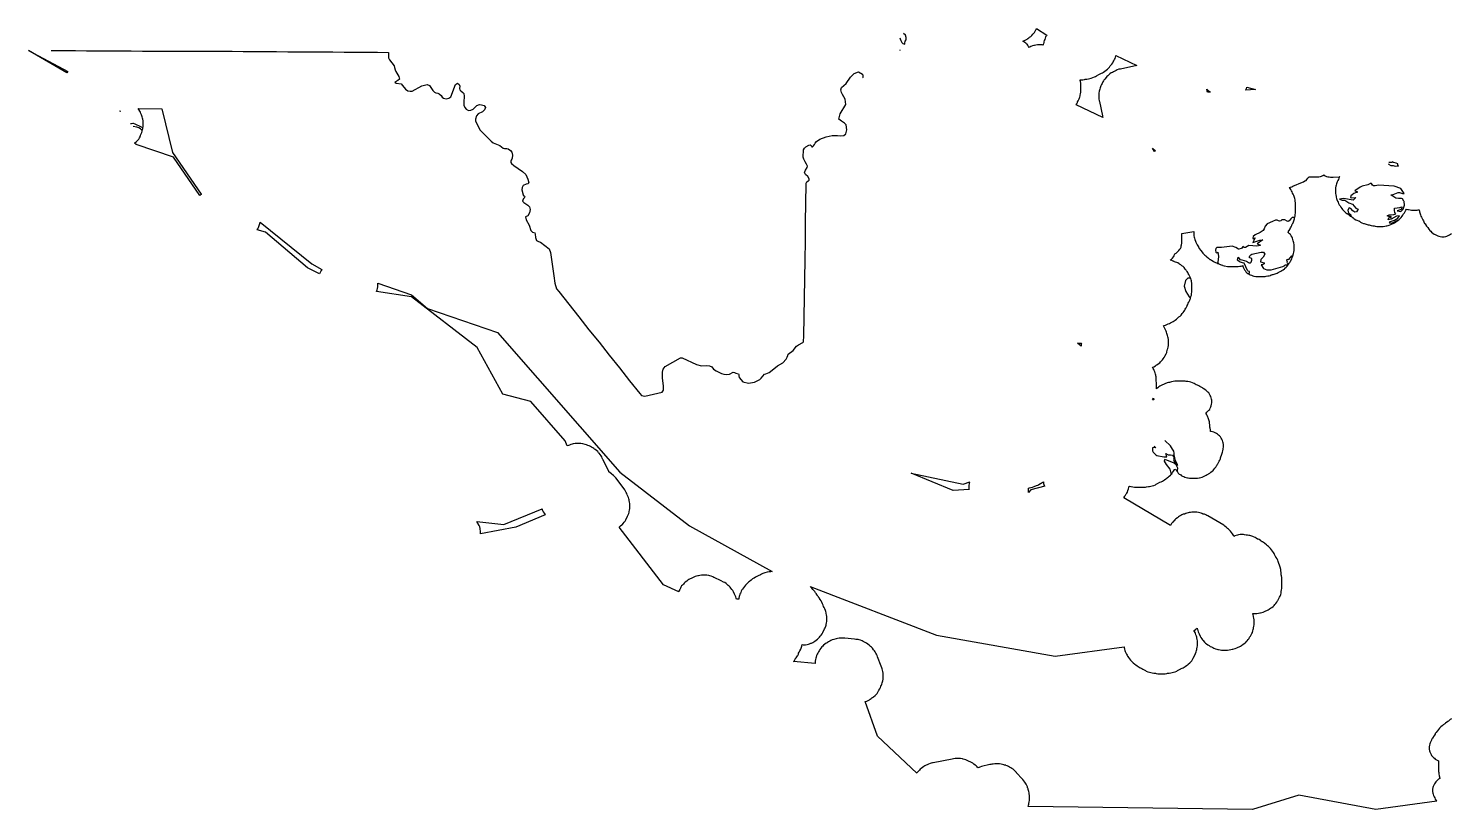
# Model space of a CAD drawing. Header units: metres. Extents: x 0 to 1325, y -1 to 773.
# Drawn here: x 387.51 to 434.15, y 183.79 to 209.4 of the extents above; entities that cross this region are included whole.
import ezdxf

# ---------------------------------------------------------------- set-up
doc = ezdxf.new("R2010")
doc.units = ezdxf.units.M

msp = doc.modelspace()

# ---------------------------------------------------------------- linework, layer by layer
at = {"layer": 'CUT'}
for points in [[(420.85, 209.078), (420.84, 209.038), (420.82, 208.998), (420.81, 208.958), (420.81, 208.938), (420.8, 208.898), (420.79, 208.868), (420.79, 208.848), (420.76, 208.858), (420.72, 208.858), (420.64, 208.858), (420.6, 208.858), (420.55, 208.848), (420.5, 208.838), (420.48, 208.838), (420.44, 208.828), (420.39, 208.808), (420.35, 208.788), (420.33, 208.778), (420.31, 208.808), (420.29, 208.848), (420.26, 208.878), (420.25, 208.888), (420.22, 208.918), (420.19, 208.938), (420.15, 208.958), (420.12, 208.978), (420.14, 208.988), (420.18, 209.008), (420.22, 209.028), (420.26, 209.048), (420.29, 209.068), (420.32, 209.088), (420.34, 209.108), (420.38, 209.138), (420.42, 209.168), (420.45, 209.208), (420.46, 209.218), (420.47, 209.228), (420.5, 209.268), (420.53, 209.308), (420.55, 209.348), (420.56, 209.368), (420.57, 209.398), (420.91, 209.178), (420.9, 209.158), (420.87, 209.118), (420.85, 209.078)], [(388.79, 207.978), (388.77, 207.938), (387.51, 208.678), (388.8, 207.988), (388.79, 207.978)], [(423.22, 208.038), (423.18, 208.018), (423.14, 207.998), (423.1, 207.978), (423.06, 207.958), (423.02, 207.938), (422.98, 207.908), (422.94, 207.878), (422.91, 207.848), (422.88, 207.818), (422.85, 207.788), (422.81, 207.738), (422.78, 207.698), (422.77, 207.678), (422.75, 207.648), (422.72, 207.598), (422.7, 207.558), (422.68, 207.518), (422.67, 207.488), (422.66, 207.448), (422.65, 207.408), (422.64, 207.378), (422.63, 207.338), (422.62, 207.278), (422.62, 207.228), (422.62, 207.138), (422.62, 207.088), (422.63, 207.028), (422.64, 206.998), (422.74, 206.538), (422.74, 206.518), (422.75, 206.478), (421.87, 206.898), (421.89, 206.928), (421.91, 206.968), (421.92, 206.988), (421.94, 207.028), (421.97, 207.088), (421.98, 207.118), (421.99, 207.148), (422, 207.188), (422, 207.208), (422.01, 207.258), (422.02, 207.308), (422.02, 207.348), (422.02, 207.568), (422.02, 207.608), (422.01, 207.658), (422, 207.688), (422, 207.708), (422, 207.718), (422.05, 207.718), (422.09, 207.718), (422.14, 207.728), (422.17, 207.738), (422.19, 207.738), (422.22, 207.738), (422.28, 207.748), (422.32, 207.758), (422.36, 207.768), (422.42, 207.788), (422.47, 207.808), (422.5, 207.828), (422.54, 207.848), (422.62, 207.888), (422.66, 207.908), (422.7, 207.928), (422.74, 207.948), (422.77, 207.968), (422.81, 207.998), (422.85, 208.028), (422.9, 208.068), (422.93, 208.098), (422.96, 208.128), (422.99, 208.168), (423.03, 208.218), (423.04, 208.228), (423.07, 208.268), (423.09, 208.298), (423.11, 208.338), (423.13, 208.378), (423.15, 208.418), (423.16, 208.458), (423.17, 208.498), (423.17, 208.508), (423.86, 208.188), (423.32, 208.068), (423.31, 208.068), (423.27, 208.058), (423.22, 208.038)], [(426.18, 207.308), (426.17, 207.338), (426.16, 207.408), (426.2, 207.368), (426.23, 207.338), (426.27, 207.318), (426.28, 207.308), (426.18, 207.308)], [(427.43, 207.378), (427.44, 207.388), (427.46, 207.428), (427.47, 207.468), (427.75, 207.398), (427.43, 207.378)], [(391.1, 205.738), (391.13, 205.768), (391.15, 205.808), (391.17, 205.848), (391.17, 205.858), (391.19, 205.888), (391.19, 205.898), (391.2, 205.918), (391.21, 205.938), (391.23, 205.988), (391.24, 206.028), (391.24, 206.048), (391.25, 206.088), (391.26, 206.118), (391.27, 206.178), (391.27, 206.228), (391.27, 206.318), (391.27, 206.368), (391.26, 206.428), (391.25, 206.458), (391.24, 206.498), (391.23, 206.538), (391.22, 206.568), (391.2, 206.608), (391.18, 206.648), (391.16, 206.688), (391.13, 206.738), (391.11, 206.768), (391.12, 206.768), (391.88, 206.758), (392.23, 205.328), (393.18, 203.968), (393.17, 203.958), (393.14, 203.928), (393.13, 203.918), (392.27, 205.178), (391.04, 205.588), (390.99, 205.638), (391, 205.648), (391.04, 205.678), (391.07, 205.698), (391.1, 205.738)], [(424.37, 205.468), (424.47, 205.388), (424.44, 205.368), (424.37, 205.468)], [(395.08, 202.938), (395.09, 202.968), (395.1, 203.008), (395.11, 203.048), (396.8, 201.678), (397.13, 201.498), (397.11, 201.458), (397.09, 201.418), (397.07, 201.378), (397.06, 201.348), (396.66, 201.548), (395.28, 202.718), (395.01, 202.798), (395.03, 202.828), (395.05, 202.868), (395.07, 202.908), (395.08, 202.938)], [(410.71, 190.758), (410.69, 190.808), (410.67, 190.848), (410.63, 190.928), (410.61, 190.968), (410.58, 191.008), (410.55, 191.048), (410.52, 191.078), (410.49, 191.108), (410.46, 191.138), (410.43, 191.168), (410.39, 191.198), (410.35, 191.228), (410.31, 191.248), (410.23, 191.288), (410.21, 191.298), (410.02, 191.388), (409.99, 191.398), (409.95, 191.418), (409.9, 191.438), (409.86, 191.448), (409.82, 191.458), (409.76, 191.468), (409.71, 191.468), (409.62, 191.468), (409.58, 191.468), (409.53, 191.458), (409.48, 191.448), (409.46, 191.448), (409.42, 191.438), (409.38, 191.428), (409.33, 191.408), (409.29, 191.388), (409.25, 191.368), (409.21, 191.348), (409.17, 191.328), (409.14, 191.308), (409.1, 191.278), (409.05, 191.238), (409.02, 191.208), (408.99, 191.178), (408.96, 191.148), (408.93, 191.118), (408.91, 191.078), (408.89, 191.048), (408.87, 191.008), (408.85, 190.968), (408.84, 190.938), (408.84, 190.928), (408.34, 191.158), (406.88, 193.048), (406.9, 193.068), (406.93, 193.088), (406.97, 193.118), (406.99, 193.138), (407.02, 193.168), (407.05, 193.208), (407.08, 193.248), (407.1, 193.288), (407.16, 193.408), (407.18, 193.448), (407.2, 193.498), (407.21, 193.538), (407.21, 193.558), (407.22, 193.608), (407.23, 193.658), (407.23, 193.698), (407.23, 193.778), (407.23, 193.818), (407.22, 193.868), (407.21, 193.918), (407.21, 193.938), (407.2, 193.978), (407.19, 194.018), (407.17, 194.068), (407.15, 194.108), (407.13, 194.148), (407.11, 194.188), (407.09, 194.228), (407.07, 194.268), (407.05, 194.308), (406.77, 194.668), (406.73, 194.708), (406.7, 194.738), (406.65, 194.778), (406.64, 194.788), (406.63, 194.798), (406.59, 194.828), (406.55, 194.858), (406.54, 194.868), (406.36, 195.258), (406.35, 195.268), (406.33, 195.308), (406.31, 195.348), (406.29, 195.388), (406.26, 195.428), (406.23, 195.468), (406.22, 195.478), (406.21, 195.488), (406.18, 195.528), (406.14, 195.558), (406.1, 195.588), (406.08, 195.608), (406.05, 195.628), (406.02, 195.648), (405.98, 195.668), (405.94, 195.688), (405.9, 195.708), (405.86, 195.728), (405.81, 195.748), (405.77, 195.758), (405.69, 195.778), (405.63, 195.788), (405.58, 195.788), (405.49, 195.788), (405.44, 195.788), (405.38, 195.778), (405.34, 195.768), (405.3, 195.758), (405.26, 195.738), (405.22, 195.728), (405.18, 195.708), (405.11, 195.878), (403.99, 197.168), (403.07, 197.408), (402.23, 198.938), (400.07, 200.598), (398.93, 200.768), (398.93, 200.778), (398.95, 200.828), (398.96, 200.868), (398.97, 200.928), (398.97, 200.978), (398.97, 201.048), (400.07, 200.668), (400.6, 200.218), (402.89, 199.428), (406.9, 194.848), (409.19, 193.088), (411.9, 191.588), (411.88, 191.588), (411.85, 191.578), (411.83, 191.578), (411.8, 191.578), (411.74, 191.568), (411.66, 191.548), (411.6, 191.528), (411.55, 191.508), (411.52, 191.488), (411.44, 191.448), (411.4, 191.428), (411.36, 191.408), (411.31, 191.378), (411.28, 191.358), (411.26, 191.348), (411.22, 191.318), (411.21, 191.308), (411.16, 191.268), (411.12, 191.238), (411.09, 191.208), (411.06, 191.178), (411.03, 191.148), (410.99, 191.098), (410.96, 191.058), (410.93, 191.018), (410.91, 190.988), (410.89, 190.948), (410.87, 190.908), (410.86, 190.888), (410.84, 190.848), (410.83, 190.808), (410.82, 190.768), (410.81, 190.718), (410.81, 190.688), (410.73, 190.688), (410.72, 190.718), (410.71, 190.758)], [(421.91, 199.078), (422.05, 199.078), (422.04, 199.058), (422.04, 199.008), (422.04, 198.978), (421.91, 199.078)], [(424.41, 197.278), (424.41, 197.258), (424.42, 197.218), (424.39, 197.218), (424.38, 197.218), (424.41, 197.278)], [(418.36, 194.478), (418.35, 194.418), (418.35, 194.368), (418.35, 194.348), (418.35, 194.308), (418.36, 194.278), (417.84, 194.248), (416.46, 194.818), (418.16, 194.458), (418.38, 194.538), (418.37, 194.518), (418.36, 194.478)], [(420.34, 194.338), (420.38, 194.348), (420.4, 194.348), (420.44, 194.358), (420.49, 194.378), (420.57, 194.408), (420.61, 194.428), (420.65, 194.448), (420.7, 194.478), (420.71, 194.478), (420.72, 194.488), (420.76, 194.508), (420.8, 194.538), (420.8, 194.518), (420.8, 194.478), (420.81, 194.448), (420.82, 194.418), (420.84, 194.388), (420.38, 194.268), (420.31, 194.178), (420.31, 194.208), (420.31, 194.298), (420.31, 194.328), (420.34, 194.338)], [(402.32, 193.008), (402.31, 193.058), (402.29, 193.098), (402.22, 193.228), (403.1, 193.138), (404.36, 193.648), (404.36, 193.628), (404.37, 193.588), (404.39, 193.548), (404.42, 193.508), (404.46, 193.448), (403.5, 193.048), (402.34, 192.828), (402.34, 192.838), (402.34, 192.878), (402.34, 192.928), (402.33, 192.968), (402.32, 193.008)]]:
    msp.add_lwpolyline(points, close=True, dxfattribs=at)
msp.add_lwpolyline([(434.18, 186.758), (434.14, 186.738), (434.11, 186.718), (434.09, 186.698), (434.08, 186.688), (434.06, 186.678), (433.98, 186.618), (433.96, 186.598), (433.94, 186.588), (433.93, 186.578), (433.92, 186.568), (433.91, 186.568), (433.88, 186.538), (433.83, 186.498), (433.82, 186.488), (433.79, 186.458), (433.76, 186.418), (433.72, 186.368), (433.71, 186.358), (433.68, 186.318), (433.65, 186.278), (433.64, 186.258), (433.62, 186.228), (433.59, 186.178), (433.59, 186.168), (433.58, 186.168), (433.58, 186.158), (433.56, 186.128), (433.55, 186.118), (433.54, 186.098), (433.53, 186.078), (433.52, 186.058), (433.5, 186.018), (433.48, 185.978), (433.47, 185.938), (433.46, 185.898), (433.45, 185.848), (433.45, 185.808), (433.45, 185.768), (433.46, 185.718), (433.47, 185.678), (433.49, 185.638), (433.51, 185.598), (433.53, 185.558), (433.56, 185.528), (433.59, 185.498), (433.62, 185.468), (433.65, 185.438), (433.69, 185.418), (433.73, 185.398), (433.76, 185.388), (433.76, 185.378), (433.75, 185.328), (433.75, 185.288), (433.75, 185.128), (433.75, 185.088), (433.76, 185.038), (433.77, 185.008), (433.77, 184.988), (433.77, 184.958), (433.78, 184.898), (433.8, 184.818), (433.8, 184.808), (433.76, 184.788), (433.73, 184.758), (433.7, 184.728), (433.67, 184.698), (433.64, 184.668), (433.62, 184.628), (433.6, 184.588), (433.58, 184.548), (433.57, 184.508), (433.56, 184.458), (433.56, 184.418), (433.56, 184.378), (433.57, 184.328), (433.58, 184.288), (433.59, 184.248), (433.61, 184.208), (433.63, 184.168), (433.65, 184.128), (433.68, 184.088), (433.7, 184.058), (431.7, 183.788), (429.17, 184.258), (427.65, 183.788), (420.3, 183.888), (420.31, 183.928), (420.32, 183.968), (420.32, 183.988), (420.33, 184.038), (420.34, 184.088), (420.34, 184.128), (420.34, 184.208), (420.34, 184.248), (420.33, 184.298), (420.33, 184.338), (420.32, 184.378), (420.31, 184.418), (420.3, 184.448), (420.3, 184.458), (420.3, 184.468), (420.29, 184.488), (420.28, 184.498), (420.27, 184.538), (420.25, 184.578), (420.23, 184.618), (420.21, 184.658), (420.19, 184.688), (420.16, 184.728), (420.12, 184.778), (420.1, 184.798), (419.92, 184.988), (419.91, 185.008), (419.88, 185.038), (419.85, 185.068), (419.8, 185.108), (419.76, 185.138), (419.73, 185.158), (419.69, 185.178), (419.65, 185.198), (419.61, 185.218), (419.57, 185.228), (419.56, 185.238), (419.54, 185.238), (419.53, 185.248), (419.52, 185.248), (419.5, 185.258), (419.46, 185.268), (419.41, 185.278), (419.36, 185.288), (419.32, 185.288), (419.24, 185.288), (419.2, 185.288), (419.15, 185.278), (419.11, 185.278), (419.07, 185.268), (419.04, 185.268), (418.77, 185.198), (418.71, 185.178), (418.69, 185.168), (418.68, 185.168), (418.65, 185.158), (418.62, 185.188), (418.59, 185.218), (418.56, 185.248), (418.52, 185.278), (418.48, 185.308), (418.44, 185.328), (418.4, 185.348), (418.36, 185.368), (418.32, 185.388), (418.28, 185.408), (418.25, 185.418), (418.21, 185.428), (418.17, 185.438), (418.14, 185.448), (418.08, 185.458), (418.03, 185.458), (417.94, 185.458), (417.9, 185.458), (417.85, 185.448), (417.8, 185.438), (417.18, 185.318), (417.16, 185.318), (417.12, 185.308), (417.08, 185.298), (417.03, 185.278), (416.99, 185.258), (416.95, 185.238), (416.91, 185.218), (416.87, 185.198), (416.83, 185.168), (416.79, 185.138), (416.76, 185.108), (416.73, 185.078), (416.7, 185.048), (416.69, 185.038), (416.66, 185.008), (416.65, 184.978), (415.36, 186.198), (414.95, 187.328), (414.97, 187.328), (415.01, 187.338), (415.05, 187.358), (415.09, 187.388), (415.12, 187.408), (415.15, 187.428), (415.16, 187.438), (415.17, 187.448), (415.19, 187.458), (415.23, 187.488), (415.28, 187.528), (415.31, 187.558), (415.34, 187.598), (415.37, 187.638), (415.39, 187.678), (415.4, 187.688), (415.4, 187.698), (415.43, 187.748), (415.45, 187.788), (415.47, 187.828), (415.49, 187.868), (415.5, 187.898), (415.51, 187.938), (415.52, 187.978), (415.53, 188.008), (415.54, 188.068), (415.54, 188.118), (415.54, 188.208), (415.54, 188.258), (415.53, 188.318), (415.52, 188.358), (415.51, 188.398), (415.5, 188.438), (415.48, 188.488), (415.36, 188.798), (415.34, 188.838), (415.32, 188.878), (415.3, 188.918), (415.28, 188.958), (415.26, 188.988), (415.23, 189.028), (415.19, 189.078), (415.16, 189.108), (415.13, 189.138), (415.08, 189.178), (415.04, 189.208), (415, 189.238), (414.97, 189.258), (414.93, 189.278), (414.89, 189.298), (414.85, 189.318), (414.8, 189.338), (414.76, 189.348), (414.72, 189.358), (414.7, 189.358), (414.65, 189.368), (414.6, 189.378), (414.28, 189.408), (414.24, 189.408), (414.15, 189.408), (414.1, 189.408), (414.04, 189.398), (414, 189.388), (413.92, 189.368), (413.87, 189.348), (413.83, 189.328), (413.79, 189.308), (413.75, 189.288), (413.72, 189.268), (413.71, 189.258), (413.67, 189.238), (413.63, 189.208), (413.59, 189.178), (413.56, 189.148), (413.53, 189.118), (413.5, 189.078), (413.47, 189.038), (413.45, 188.998), (413.44, 188.988), (413.42, 188.958), (413.4, 188.918), (413.38, 188.878), (413.36, 188.838), (413.34, 188.788), (413.33, 188.748), (413.32, 188.708), (413.31, 188.648), (413.31, 188.598), (413.31, 188.588), (413.31, 188.578), (412.6, 188.638), (412.62, 188.658), (412.65, 188.698), (412.66, 188.718), (412.66, 188.728), (412.68, 188.748), (412.69, 188.758), (412.71, 188.798), (412.73, 188.828), (412.74, 188.838), (412.76, 188.878), (412.77, 188.908), (412.77, 188.918), (412.79, 188.948), (412.81, 188.988), (412.84, 189.048), (412.85, 189.078), (412.86, 189.108), (412.87, 189.148), (412.87, 189.168), (412.88, 189.188), (412.88, 189.198), (412.92, 189.188), (412.96, 189.188), (413, 189.188), (413.05, 189.198), (413.09, 189.208), (413.13, 189.218), (413.17, 189.238), (413.19, 189.248), (413.23, 189.268), (413.27, 189.288), (413.3, 189.308), (413.34, 189.338), (413.39, 189.378), (413.42, 189.408), (413.45, 189.438), (413.48, 189.468), (413.51, 189.508), (413.54, 189.548), (413.56, 189.588), (413.62, 189.708), (413.64, 189.748), (413.66, 189.798), (413.67, 189.838), (413.67, 189.858), (413.68, 189.908), (413.69, 189.958), (413.69, 189.998), (413.69, 190.078), (413.69, 190.118), (413.68, 190.168), (413.67, 190.218), (413.67, 190.238), (413.66, 190.278), (413.65, 190.318), (413.63, 190.368), (413.61, 190.408), (413.59, 190.448), (413.57, 190.488), (413.56, 190.508), (413.55, 190.528), (413.55, 190.538), (413.53, 190.588), (413.51, 190.628), (413.48, 190.678), (413.45, 190.708), (413.45, 190.718), (413.44, 190.728), (413.42, 190.748), (413.42, 190.758), (413.41, 190.768), (413.4, 190.788), (413.39, 190.808), (413.36, 190.848), (413.35, 190.858), (413.32, 190.898), (413.3, 190.938), (413.27, 190.968), (413.26, 190.978), (413.23, 191.008), (413.2, 191.048), (413.17, 191.078), (413.15, 191.098), (417.29, 189.508), (421.18, 188.818), (423.45, 189.128), (423.45, 189.098), (423.46, 189.048), (423.47, 189.008), (423.48, 188.968), (423.5, 188.928), (423.52, 188.888), (423.54, 188.848), (423.56, 188.818), (423.57, 188.808), (423.59, 188.768), (423.62, 188.728), (423.65, 188.688), (423.71, 188.628), (423.74, 188.598), (423.79, 188.558), (423.83, 188.528), (423.87, 188.498), (423.9, 188.478), (423.94, 188.458), (423.97, 188.438), (423.98, 188.438), (424.02, 188.408), (424.06, 188.388), (424.1, 188.368), (424.14, 188.348), (424.17, 188.328), (424.22, 188.308), (424.28, 188.288), (424.36, 188.268), (424.42, 188.258), (424.45, 188.258), (424.47, 188.258), (424.5, 188.248), (424.55, 188.238), (424.59, 188.238), (424.75, 188.238), (424.79, 188.238), (424.84, 188.248), (424.87, 188.258), (424.89, 188.258), (424.92, 188.258), (424.98, 188.268), (425.02, 188.278), (425.06, 188.288), (425.12, 188.308), (425.17, 188.328), (425.2, 188.348), (425.24, 188.368), (425.28, 188.388), (425.3, 188.398), (425.32, 188.408), (425.38, 188.438), (425.41, 188.458), (425.45, 188.478), (425.49, 188.508), (425.53, 188.538), (425.54, 188.548), (425.55, 188.558), (425.6, 188.598), (425.63, 188.628), (425.66, 188.668), (425.69, 188.708), (425.71, 188.748), (425.77, 188.868), (425.79, 188.908), (425.81, 188.958), (425.82, 188.998), (425.83, 189.038), (425.83, 189.058), (425.84, 189.108), (425.85, 189.158), (425.85, 189.198), (425.85, 189.278), (425.85, 189.318), (425.84, 189.368), (425.83, 189.418), (425.83, 189.438), (425.82, 189.478), (425.8, 189.518), (425.79, 189.558), (425.77, 189.588), (425.75, 189.628), (425.73, 189.658), (425.74, 189.658), (425.78, 189.688), (425.81, 189.718), (425.84, 189.738), (425.84, 189.728), (425.85, 189.698), (425.86, 189.658), (425.87, 189.618), (425.88, 189.588), (425.9, 189.548), (425.94, 189.468), (425.96, 189.428), (425.99, 189.388), (426.02, 189.348), (426.03, 189.338), (426.04, 189.328), (426.08, 189.278), (426.11, 189.248), (426.15, 189.218), (426.19, 189.188), (426.23, 189.168), (426.24, 189.158), (426.27, 189.138), (426.31, 189.118), (426.35, 189.098), (426.39, 189.078), (426.44, 189.058), (426.48, 189.048), (426.52, 189.038), (426.54, 189.038), (426.59, 189.028), (426.64, 189.018), (426.68, 189.018), (426.8, 189.018), (426.84, 189.018), (426.89, 189.028), (426.94, 189.038), (426.99, 189.048), (427.01, 189.048), (427.09, 189.068), (427.14, 189.088), (427.18, 189.108), (427.22, 189.128), (427.26, 189.148), (427.29, 189.168), (427.3, 189.178), (427.34, 189.198), (427.38, 189.228), (427.42, 189.258), (427.45, 189.288), (427.48, 189.318), (427.51, 189.358), (427.54, 189.398), (427.56, 189.438), (427.57, 189.448), (427.59, 189.478), (427.61, 189.518), (427.63, 189.558), (427.65, 189.598), (427.67, 189.648), (427.68, 189.688), (427.69, 189.728), (427.69, 189.748), (427.7, 189.798), (427.71, 189.848), (427.71, 189.888), (427.71, 189.968), (427.71, 190.008), (427.7, 190.058), (427.69, 190.108), (427.69, 190.128), (427.68, 190.168), (427.67, 190.198), (427.66, 190.218), (427.69, 190.218), (427.76, 190.218), (427.8, 190.218), (427.85, 190.228), (427.9, 190.238), (427.92, 190.238), (427.96, 190.248), (428, 190.258), (428.05, 190.278), (428.09, 190.298), (428.13, 190.318), (428.17, 190.338), (428.2, 190.358), (428.21, 190.368), (428.25, 190.388), (428.29, 190.418), (428.33, 190.448), (428.36, 190.478), (428.39, 190.508), (428.42, 190.548), (428.45, 190.588), (428.47, 190.628), (428.48, 190.638), (428.5, 190.668), (428.52, 190.708), (428.54, 190.748), (428.56, 190.788), (428.58, 190.838), (428.59, 190.878), (428.6, 190.918), (428.6, 190.938), (428.61, 190.988), (428.62, 191.038), (428.62, 191.078), (428.62, 191.358), (428.62, 191.398), (428.61, 191.448), (428.6, 191.488), (428.6, 191.498), (428.6, 191.528), (428.59, 191.548), (428.59, 191.558), (428.58, 191.618), (428.58, 191.658), (428.56, 191.738), (428.55, 191.768), (428.54, 191.798), (428.52, 191.858), (428.51, 191.888), (428.5, 191.918), (428.48, 191.968), (428.46, 192.008), (428.43, 192.048), (428.43, 192.058), (428.42, 192.068), (428.4, 192.108), (428.38, 192.148), (428.36, 192.188), (428.34, 192.218), (428.31, 192.258), (428.28, 192.298), (428.24, 192.348), (428.21, 192.378), (428.18, 192.408), (428.15, 192.438), (428.11, 192.468), (428.06, 192.508), (428.05, 192.518), (428.01, 192.548), (427.98, 192.568), (427.97, 192.568), (427.94, 192.588), (427.92, 192.608), (427.87, 192.638), (427.84, 192.648), (427.83, 192.658), (427.82, 192.658), (427.78, 192.688), (427.74, 192.708), (427.69, 192.728), (427.66, 192.738), (427.6, 192.758), (427.57, 192.768), (427.53, 192.778), (427.49, 192.788), (427.45, 192.788), (427.39, 192.798), (427.36, 192.808), (427.32, 192.808), (427.29, 192.808), (427.25, 192.808), (427.2, 192.798), (427.16, 192.788), (427.12, 192.778), (427.08, 192.758), (427.05, 192.738), (427.04, 192.758), (427.02, 192.798), (427, 192.828), (426.97, 192.868), (426.93, 192.918), (426.9, 192.948), (426.87, 192.978), (426.84, 193.008), (426.79, 193.048), (426.75, 193.078), (426.71, 193.108), (426.19, 193.418), (426.16, 193.428), (426.12, 193.448), (426.08, 193.468), (426.04, 193.478), (426.03, 193.488), (426.01, 193.488), (426, 193.498), (425.99, 193.498), (425.97, 193.508), (425.93, 193.518), (425.88, 193.528), (425.83, 193.538), (425.79, 193.538), (425.71, 193.538), (425.67, 193.538), (425.62, 193.528), (425.58, 193.528), (425.54, 193.518), (425.5, 193.508), (425.47, 193.498), (425.46, 193.498), (425.45, 193.488), (425.43, 193.488), (425.42, 193.478), (425.38, 193.468), (425.34, 193.448), (425.3, 193.428), (425.26, 193.408), (425.23, 193.388), (425.19, 193.358), (425.14, 193.318), (425.11, 193.288), (425.08, 193.258), (425.06, 193.238), (425.03, 193.198), (425, 193.168), (424.98, 193.128), (424.96, 193.098), (423.44, 194.008), (423.45, 194.028), (423.47, 194.058), (423.48, 194.088), (423.49, 194.098), (423.5, 194.118), (423.51, 194.138), (423.53, 194.158), (423.55, 194.198), (423.57, 194.248), (423.59, 194.308), (423.6, 194.348), (423.61, 194.388), (423.62, 194.388), (423.66, 194.378), (423.68, 194.378), (423.73, 194.368), (423.78, 194.358), (423.82, 194.358), (424.11, 194.358), (424.15, 194.358), (424.18, 194.368), (424.24, 194.378), (424.28, 194.378), (424.32, 194.388), (424.36, 194.398), (424.42, 194.418), (424.47, 194.438), (424.5, 194.458), (424.54, 194.478), (424.62, 194.518), (424.66, 194.538), (424.7, 194.558), (424.74, 194.578), (424.77, 194.598), (424.81, 194.628), (424.85, 194.658), (424.87, 194.678), (424.9, 194.698), (424.91, 194.708), (424.92, 194.718), (424.96, 194.748), (424.98, 194.768), (425.01, 194.798), (425.03, 194.838), (425.06, 194.878), (425.08, 194.918), (425.09, 194.938), (425.12, 194.938), (425.14, 194.948), (425.15, 194.928), (425.17, 194.888), (425.19, 194.858), (425.22, 194.818), (425.25, 194.788), (425.29, 194.768), (425.32, 194.738), (425.36, 194.718), (425.4, 194.708), (425.44, 194.688), (425.48, 194.678), (425.52, 194.668), (425.54, 194.668), (425.59, 194.658), (425.64, 194.648), (425.68, 194.648), (425.76, 194.648), (425.8, 194.648), (425.85, 194.658), (425.9, 194.668), (425.92, 194.668), (425.96, 194.678), (426, 194.688), (426.05, 194.708), (426.09, 194.728), (426.13, 194.748), (426.17, 194.768), (426.2, 194.788), (426.21, 194.798), (426.25, 194.818), (426.29, 194.848), (426.33, 194.878), (426.36, 194.908), (426.39, 194.938), (426.42, 194.978), (426.45, 195.018), (426.47, 195.058), (426.48, 195.068), (426.5, 195.098), (426.52, 195.128), (426.54, 195.168), (426.56, 195.208), (426.58, 195.238), (426.6, 195.288), (426.61, 195.318), (426.62, 195.348), (426.64, 195.408), (426.65, 195.438), (426.66, 195.468), (426.67, 195.508), (426.68, 195.548), (426.69, 195.608), (426.69, 195.628), (426.7, 195.668), (426.7, 195.718), (426.7, 195.758), (426.69, 195.808), (426.68, 195.848), (426.67, 195.888), (426.65, 195.928), (426.63, 195.968), (426.6, 196.008), (426.57, 196.038), (426.54, 196.068), (426.51, 196.098), (426.47, 196.118), (426.43, 196.138), (426.39, 196.158), (426.34, 196.168), (426.3, 196.178), (426.28, 196.178), (426.28, 196.198), (426.28, 196.238), (426.27, 196.288), (426.26, 196.328), (426.26, 196.338), (426.26, 196.368), (426.25, 196.388), (426.25, 196.398), (426.24, 196.458), (426.24, 196.498), (426.23, 196.538), (426.22, 196.568), (426.2, 196.628), (426.19, 196.658), (426.17, 196.708), (426.15, 196.748), (426.12, 196.788), (426.13, 196.788), (426.16, 196.818), (426.19, 196.848), (426.22, 196.878), (426.25, 196.908), (426.27, 196.948), (426.29, 196.988), (426.3, 197.028), (426.31, 197.078), (426.32, 197.118), (426.32, 197.158), (426.32, 197.208), (426.31, 197.248), (426.3, 197.288), (426.29, 197.328), (426.27, 197.368), (426.24, 197.408), (426.22, 197.448), (426.19, 197.478), (426.17, 197.498), (426.12, 197.538), (426.04, 197.598), (426.01, 197.618), (425.97, 197.638), (425.93, 197.658), (425.89, 197.678), (425.85, 197.698), (425.81, 197.718), (425.77, 197.738), (425.74, 197.758), (425.69, 197.778), (425.63, 197.798), (425.59, 197.808), (425.53, 197.818), (425.5, 197.818), (425.48, 197.818), (425.45, 197.828), (425.4, 197.838), (425.36, 197.838), (425.18, 197.838), (425.14, 197.838), (425.11, 197.828), (425.05, 197.818), (425, 197.808), (424.93, 197.788), (424.9, 197.788), (424.86, 197.778), (424.83, 197.768), (424.8, 197.758), (424.74, 197.728), (424.7, 197.708), (424.66, 197.688), (424.62, 197.668), (424.58, 197.648), (424.55, 197.618), (424.52, 197.588), (424.51, 197.578), (424.51, 197.618), (424.51, 197.708), (424.51, 197.738), (424.5, 197.888), (424.49, 197.928), (424.49, 197.938), (424.49, 197.968), (424.49, 197.978), (424.48, 198.008), (424.48, 198.028), (424.47, 198.068), (424.46, 198.108), (424.45, 198.128), (424.45, 198.138), (424.43, 198.178), (424.42, 198.218), (424.4, 198.248), (424.38, 198.288), (424.42, 198.308), (424.47, 198.338), (424.5, 198.358), (424.52, 198.368), (424.56, 198.398), (424.61, 198.438), (424.64, 198.468), (424.67, 198.498), (424.7, 198.528), (424.73, 198.568), (424.76, 198.608), (424.78, 198.648), (424.82, 198.728), (424.84, 198.768), (424.85, 198.798), (424.86, 198.838), (424.87, 198.878), (424.88, 198.908), (424.89, 198.948), (424.9, 199.008), (424.9, 199.058), (424.9, 199.148), (424.9, 199.198), (424.89, 199.258), (424.88, 199.288), (424.87, 199.328), (424.86, 199.368), (424.85, 199.398), (424.83, 199.438), (424.82, 199.468), (424.74, 199.648), (424.76, 199.658), (424.8, 199.668), (424.85, 199.688), (424.89, 199.708), (424.93, 199.728), (424.97, 199.748), (425.01, 199.768), (425.05, 199.788), (425.08, 199.808), (425.12, 199.838), (425.16, 199.868), (425.19, 199.898), (425.21, 199.908), (425.22, 199.918), (425.23, 199.928), (425.24, 199.938), (425.28, 199.968), (425.31, 199.998), (425.35, 200.048), (425.38, 200.088), (425.41, 200.128), (425.43, 200.158), (425.45, 200.198), (425.47, 200.228), (425.48, 200.238), (425.5, 200.278), (425.51, 200.308), (425.51, 200.318), (425.53, 200.348), (425.55, 200.388), (425.57, 200.428), (425.6, 200.488), (425.61, 200.518), (425.62, 200.548), (425.63, 200.608), (425.64, 200.628), (425.65, 200.658), (425.65, 200.698), (425.66, 200.758), (425.67, 200.788), (425.67, 200.828), (425.67, 200.958), (425.67, 200.998), (425.66, 201.048), (425.65, 201.098), (425.65, 201.118), (425.64, 201.158), (425.63, 201.198), (425.61, 201.248), (425.59, 201.288), (425.57, 201.328), (425.55, 201.368), (425.53, 201.398), (425.51, 201.428), (425.49, 201.448), (425.48, 201.468), (425.45, 201.508), (425.41, 201.558), (425.38, 201.588), (425.34, 201.618), (425.3, 201.648), (425.26, 201.668), (425.25, 201.678), (425.21, 201.708), (425.17, 201.728), (425.13, 201.738), (425.1, 201.748), (425.09, 201.758), (425.07, 201.758), (425.06, 201.768), (425.05, 201.768), (425.01, 201.788), (424.97, 201.798), (424.95, 201.798), (424.96, 201.808), (425, 201.838), (425.03, 201.868), (425.06, 201.908), (425.08, 201.948), (425.1, 201.988), (425.11, 202.008), (425.15, 202.028), (425.18, 202.058), (425.21, 202.088), (425.24, 202.118), (425.27, 202.158), (425.29, 202.188), (425.31, 202.228), (425.32, 202.268), (425.33, 202.308), (425.34, 202.358), (425.34, 202.398), (425.34, 202.678), (425.73, 202.738), (425.73, 202.728), (425.73, 202.688), (425.73, 202.648), (425.73, 202.598), (425.74, 202.558), (425.75, 202.518), (425.76, 202.478), (425.78, 202.428), (425.8, 202.388), (425.82, 202.348), (425.84, 202.308), (425.86, 202.268), (425.89, 202.218), (425.91, 202.188), (425.92, 202.168), (425.95, 202.128), (425.96, 202.118), (426, 202.068), (426.03, 202.028), (426.06, 201.998), (426.09, 201.968), (426.12, 201.938), (426.16, 201.908), (426.21, 201.868), (426.22, 201.858), (426.26, 201.828), (426.28, 201.818), (426.31, 201.798), (426.36, 201.768), (426.4, 201.748), (426.44, 201.728), (426.48, 201.708), (426.49, 201.708), (426.52, 201.688), (426.53, 201.688), (426.55, 201.678), (426.57, 201.668), (426.59, 201.658), (426.61, 201.658), (426.63, 201.648), (426.67, 201.638), (426.68, 201.628), (426.72, 201.618), (426.74, 201.618), (426.84, 201.598), (426.89, 201.588), (426.93, 201.588), (427.11, 201.588), (427.15, 201.588), (427.18, 201.598), (427.24, 201.608), (427.28, 201.608), (427.32, 201.618), (427.34, 201.628), (427.34, 201.608), (427.35, 201.568), (427.37, 201.528), (427.39, 201.488), (427.41, 201.458), (427.44, 201.418), (427.47, 201.388), (427.5, 201.368), (427.54, 201.338), (427.58, 201.318), (427.62, 201.308), (427.66, 201.288), (427.7, 201.278), (427.76, 201.268), (427.81, 201.268), (428.03, 201.268), (428.07, 201.268), (428.1, 201.278), (428.16, 201.288), (428.2, 201.288), (428.24, 201.298), (428.27, 201.318), (428.28, 201.318), (428.29, 201.318), (428.31, 201.328), (428.32, 201.328), (428.33, 201.328), (428.36, 201.338), (428.37, 201.338), (428.4, 201.348), (428.46, 201.378), (428.5, 201.398), (428.54, 201.418), (428.58, 201.438), (428.62, 201.458), (428.66, 201.488), (428.7, 201.518), (428.71, 201.528), (428.72, 201.538), (428.76, 201.568), (428.79, 201.608), (428.82, 201.648), (428.84, 201.668), (428.86, 201.698), (428.88, 201.728), (428.9, 201.768), (428.94, 201.848), (428.96, 201.888), (428.98, 201.938), (429, 202.018), (429.01, 202.058), (429.02, 202.118), (429.02, 202.168), (429.02, 202.258), (429.02, 202.308), (429.01, 202.368), (429, 202.398), (428.99, 202.438), (428.98, 202.478), (428.97, 202.518), (428.95, 202.558), (428.92, 202.598), (428.9, 202.638), (428.87, 202.668), (428.83, 202.698), (428.82, 202.708), (428.83, 202.738), (428.84, 202.748), (428.84, 202.758), (428.86, 202.778), (428.89, 202.828), (428.9, 202.858), (428.92, 202.898), (428.94, 202.938), (428.96, 202.978), (428.98, 203.008), (429, 203.058), (429.02, 203.118), (429.03, 203.158), (429.03, 203.178), (429.04, 203.218), (429.05, 203.248), (429.05, 203.288), (429.06, 203.348), (429.07, 203.378), (429.07, 203.418), (429.07, 203.608), (429.07, 203.648), (429.06, 203.678), (429.05, 203.738), (429.05, 203.778), (429.04, 203.818), (429.03, 203.858), (429.01, 203.918), (428.99, 203.968), (428.97, 203.998), (428.95, 204.038), (428.93, 204.078), (428.91, 204.118), (428.87, 204.188), (428.9, 204.198), (428.94, 204.208), (428.98, 204.228), (429.29, 204.358), (429.33, 204.368), (429.37, 204.398), (429.41, 204.418), (429.44, 204.448), (429.47, 204.488), (429.5, 204.518), (429.51, 204.528), (429.79, 204.538), (429.83, 204.538), (429.88, 204.548), (429.92, 204.558), (429.96, 204.578), (429.99, 204.598), (430, 204.588), (430.04, 204.568), (430.08, 204.548), (430.13, 204.538), (430.17, 204.528), (430.21, 204.518), (430.26, 204.518), (430.3, 204.518), (430.52, 204.538), (430.51, 204.528), (430.49, 204.488), (430.47, 204.448), (430.45, 204.408), (430.43, 204.368), (430.42, 204.338), (430.41, 204.298), (430.4, 204.258), (430.39, 204.228), (430.38, 204.168), (430.38, 204.118), (430.38, 204.028), (430.38, 203.988), (430.39, 203.938), (430.4, 203.888), (430.4, 203.868), (430.41, 203.828), (430.42, 203.788), (430.44, 203.738), (430.46, 203.698), (430.48, 203.658), (430.5, 203.618), (430.52, 203.588), (430.53, 203.578), (430.55, 203.538), (430.58, 203.498), (430.61, 203.458), (430.64, 203.428), (430.67, 203.398), (430.72, 203.358), (430.75, 203.328), (430.76, 203.328), (430.77, 203.318), (430.78, 203.308), (430.8, 203.298), (430.82, 203.278), (430.86, 203.248), (430.88, 203.238), (430.9, 203.228), (430.91, 203.218), (430.94, 203.198), (430.95, 203.188), (430.96, 203.188), (430.99, 203.158), (431.04, 203.128), (431.08, 203.108), (431.13, 203.088), (431.14, 203.088), (431.15, 203.078), (431.16, 203.078), (431.2, 203.048), (431.24, 203.028), (431.29, 203.008), (431.32, 202.998), (431.38, 202.978), (431.41, 202.968), (431.45, 202.958), (431.48, 202.958), (431.51, 202.948), (431.55, 202.938), (431.6, 202.928), (431.64, 202.928), (431.65, 202.928), (431.68, 202.918), (431.73, 202.908), (431.78, 202.908), (431.9, 202.908), (431.94, 202.908), (431.99, 202.918), (432.04, 202.928), (432.06, 202.928), (432.1, 202.938), (432.14, 202.948), (432.19, 202.968), (432.23, 202.988), (432.27, 203.008), (432.31, 203.028), (432.34, 203.048), (432.35, 203.058), (432.39, 203.078), (432.43, 203.108), (432.47, 203.138), (432.5, 203.168), (432.53, 203.198), (432.56, 203.238), (432.59, 203.278), (432.61, 203.318), (432.62, 203.328), (432.64, 203.358), (432.66, 203.398), (432.68, 203.438), (432.7, 203.468), (432.75, 203.458), (432.77, 203.458), (432.82, 203.448), (432.87, 203.438), (432.91, 203.438), (433.02, 203.438), (433.06, 203.438), (433.09, 203.448), (433.12, 203.448), (433.13, 203.408), (433.13, 203.388), (433.14, 203.348), (433.16, 203.288), (433.18, 203.238), (433.2, 203.208), (433.22, 203.168), (433.24, 203.128), (433.26, 203.088), (433.27, 203.058), (433.3, 203.008), (433.32, 202.988), (433.34, 202.958), (433.34, 202.948), (433.36, 202.918), (433.39, 202.878), (433.4, 202.868), (433.44, 202.818), (433.47, 202.778), (433.5, 202.748), (433.53, 202.718), (433.57, 202.688), (433.61, 202.658), (433.65, 202.638), (433.69, 202.618), (433.73, 202.598), (433.77, 202.588), (433.81, 202.578), (433.86, 202.568), (433.9, 202.568), (433.94, 202.568), (433.99, 202.578), (434.03, 202.588), (434.07, 202.608), (434.11, 202.628), (434.15, 202.648), (434.18, 202.678)], dxfattribs=at)
at = {"layer": 'SCORE'}
for points in [[(416.09, 209.088), (416.1, 209.058), (416.12, 209.008), (416.15, 208.938), (416.19, 208.908), (416.25, 208.878), (416.25, 208.918), (416.26, 208.978), (416.3, 209.028), (416.3, 209.098), (416.27, 209.178), (416.21, 209.228)], [(388.25, 208.678), (388.31, 208.678)], [(388.31, 208.678), (388.68, 208.678)], [(388.68, 208.678), (389.05, 208.678)], [(389.05, 208.678), (389.41, 208.668)], [(389.41, 208.668), (389.78, 208.668)], [(389.78, 208.668), (390.15, 208.668)], [(390.15, 208.668), (390.51, 208.668)], [(390.51, 208.668), (390.88, 208.668)], [(390.88, 208.668), (391.25, 208.658)], [(391.25, 208.658), (391.62, 208.658)], [(391.62, 208.658), (391.98, 208.658)], [(391.98, 208.658), (392.35, 208.658)], [(392.35, 208.658), (392.53, 208.658)], [(392.53, 208.658), (392.72, 208.648)], [(392.72, 208.648), (393.08, 208.648)], [(393.08, 208.648), (393.45, 208.648)], [(393.45, 208.648), (393.82, 208.648)], [(393.82, 208.648), (394.19, 208.648)], [(394.19, 208.648), (394.55, 208.638)], [(394.55, 208.638), (394.92, 208.638)], [(394.92, 208.638), (395.29, 208.638)], [(395.29, 208.638), (395.65, 208.638)], [(395.65, 208.638), (396.02, 208.628)], [(396.02, 208.628), (396.39, 208.628)], [(396.39, 208.628), (396.76, 208.628)], [(396.76, 208.628), (397.12, 208.628)], [(397.12, 208.628), (397.49, 208.628)], [(397.49, 208.628), (397.86, 208.618)], [(397.86, 208.618), (398.22, 208.618)], [(398.22, 208.618), (398.59, 208.618)], [(398.59, 208.618), (398.96, 208.618)], [(398.96, 208.618), (399.32, 208.608)], [(399.32, 208.608), (399.32, 208.508)], [(399.32, 208.508), (399.32, 208.438)], [(416.1, 208.678), (416.1, 208.698)], [(399.32, 208.438), (399.35, 208.368)], [(399.35, 208.368), (399.5, 208.168)], [(399.5, 208.168), (399.52, 208.118)], [(399.52, 208.118), (399.54, 208.038)], [(399.54, 208.038), (399.56, 207.988)], [(399.62, 207.688), (399.53, 207.638)], [(399.53, 207.638), (399.57, 207.608)], [(399.56, 207.988), (399.66, 207.828)], [(399.57, 207.608), (399.73, 207.578)], [(399.68, 207.738), (399.62, 207.688)], [(399.66, 207.828), (399.68, 207.738)], [(399.73, 207.578), (399.78, 207.528)], [(400.5, 207.538), (400.59, 207.558)], [(400.59, 207.558), (400.66, 207.528)], [(401.36, 207.158), (401.52, 207.558)], [(401.52, 207.558), (401.58, 207.608)], [(401.58, 207.608), (401.64, 207.558)], [(401.64, 207.558), (401.66, 207.508)], [(414.17, 207.458), (414.33, 207.598)], [(414.33, 207.598), (414.47, 207.798)], [(414.47, 207.798), (414.59, 207.918)], [(414.59, 207.918), (414.73, 207.978)], [(414.73, 207.978), (414.86, 207.898)], [(414.86, 207.898), (414.87, 207.858)], [(414.87, 207.858), (414.88, 207.818)], [(414.88, 207.818), (414.88, 207.788)], [(414.88, 207.788), (414.89, 207.778)], [(399.78, 207.528), (399.88, 207.408)], [(399.88, 207.408), (399.95, 207.358)], [(399.95, 207.358), (400.03, 207.338)], [(400.03, 207.338), (400.1, 207.338)], [(400.1, 207.338), (400.41, 207.518)], [(400.41, 207.518), (400.5, 207.538)], [(400.66, 207.528), (400.77, 207.368)], [(400.77, 207.368), (400.83, 207.308)], [(400.83, 207.308), (400.87, 207.288)], [(400.87, 207.288), (400.94, 207.278)], [(400.94, 207.278), (400.98, 207.258)], [(400.98, 207.258), (401.05, 207.198)], [(401.05, 207.198), (401.08, 207.148)], [(401.08, 207.148), (401.12, 207.108)], [(401.12, 207.108), (401.21, 207.088)], [(401.21, 207.088), (401.3, 207.108)], [(401.3, 207.108), (401.36, 207.158)], [(401.66, 207.508), (401.65, 207.428)], [(401.65, 207.428), (401.66, 207.388)], [(401.66, 207.388), (401.69, 207.348)], [(401.69, 207.348), (401.76, 207.298)], [(401.76, 207.298), (401.79, 207.268)], [(401.79, 207.268), (401.8, 207.178)], [(401.8, 207.178), (401.79, 206.978)], [(414.15, 207.388), (414.17, 207.458)], [(414.18, 207.298), (414.15, 207.388)], [(414.21, 207.228), (414.18, 207.298)], [(414.3, 207.078), (414.21, 207.228)], [(390.54, 206.678), (390.5, 206.688)], [(401.79, 206.978), (401.79, 206.878)], [(401.79, 206.878), (401.82, 206.808)], [(401.82, 206.808), (401.87, 206.748)], [(401.87, 206.748), (401.94, 206.708)], [(401.94, 206.708), (402.02, 206.718)], [(402.02, 206.718), (402.09, 206.748)], [(402.09, 206.748), (402.22, 206.868)], [(402.22, 206.868), (402.3, 206.908)], [(402.4, 206.668), (402.26, 206.598)], [(402.3, 206.908), (402.37, 206.898)], [(402.37, 206.898), (402.46, 206.868)], [(402.47, 206.728), (402.4, 206.668)], [(402.46, 206.868), (402.5, 206.808)], [(402.5, 206.808), (402.47, 206.728)], [(414.13, 206.598), (414.32, 206.908)], [(414.32, 206.908), (414.3, 207.078)], [(390.86, 206.278), (390.89, 206.278), (390.93, 206.288), (390.95, 206.288), (391, 206.268), (391.18, 206.188), (391.26, 206.138), (391.27, 206.178), (391.27, 206.228), (391.27, 206.318), (391.27, 206.368), (391.26, 206.418)], [(391.2, 205.928), (391.21, 205.938), (391.23, 205.988), (391.24, 206.028), (391.24, 206.048), (391.24, 206.058), (391.22, 206.078), (391.18, 206.108), (391.13, 206.138), (391.07, 206.158), (390.95, 206.178)], [(402.2, 206.528), (402.17, 206.428)], [(402.17, 206.428), (402.17, 206.358)], [(402.17, 206.358), (402.33, 206.058)], [(402.26, 206.598), (402.2, 206.528)], [(414.09, 206.428), (414.13, 206.598)], [(414.18, 206.358), (414.09, 206.428)], [(414.27, 206.288), (414.18, 206.358)], [(414.33, 206.238), (414.27, 206.288)], [(414.35, 206.078), (414.33, 206.238)], [(402.33, 206.058), (402.69, 205.698)], [(402.69, 205.698), (402.75, 205.648)], [(413.31, 205.638), (413.36, 205.688)], [(413.36, 205.688), (413.47, 205.768)], [(413.47, 205.768), (413.67, 205.848)], [(413.67, 205.848), (413.87, 205.888)], [(413.87, 205.888), (414.04, 205.888)], [(414.04, 205.888), (414.15, 205.878)], [(414.15, 205.878), (414.25, 205.888)], [(414.25, 205.888), (414.32, 205.948)], [(414.32, 205.948), (414.35, 206.078)], [(402.75, 205.648), (402.97, 205.558)], [(402.97, 205.558), (403.08, 205.478)], [(403.08, 205.478), (403.12, 205.458)], [(403.12, 205.458), (403.2, 205.458)], [(403.2, 205.458), (403.24, 205.448)], [(403.24, 205.448), (403.32, 205.398)], [(403.32, 205.398), (403.36, 205.338)], [(403.36, 205.338), (403.38, 205.248)], [(403.38, 205.248), (403.37, 205.148)], [(412.92, 205.178), (412.93, 205.418)], [(412.93, 205.418), (412.96, 205.478)], [(412.96, 205.478), (413.01, 205.518)], [(413.01, 205.518), (413.1, 205.568)], [(413.1, 205.568), (413.15, 205.578)], [(413.15, 205.578), (413.18, 205.558)], [(413.18, 205.558), (413.2, 205.518)], [(413.2, 205.518), (413.22, 205.518)], [(413.22, 205.518), (413.26, 205.548)], [(413.26, 205.548), (413.29, 205.588)], [(413.29, 205.588), (413.31, 205.638)], [(403.34, 205.078), (403.33, 205.048)], [(403.33, 205.048), (403.33, 204.998)], [(403.33, 204.998), (403.35, 204.968)], [(403.36, 205.108), (403.34, 205.078)], [(403.35, 204.968), (403.43, 204.908)], [(403.37, 205.148), (403.36, 205.108)], [(403.43, 204.908), (403.71, 204.708)], [(412.94, 205.108), (412.92, 205.178)], [(412.98, 205.028), (412.94, 205.108)], [(413.03, 204.948), (412.98, 205.028)], [(412.99, 204.748), (413.05, 204.838)], [(413.06, 204.888), (413.03, 204.948)], [(413.05, 204.838), (413.06, 204.888)], [(432.11, 204.958), (432.12, 204.948), (432.19, 204.908), (432.23, 204.908), (432.27, 204.908), (432.3, 204.898), (432.34, 204.888), (432.4, 204.898), (432.44, 204.888), (432.42, 204.918), (432.42, 204.958), (432.37, 204.978), (432.28, 205.008), (432.26, 205.028), (432.22, 205.008), (432.18, 204.998), (432.13, 204.998)], [(403.71, 204.708), (403.82, 204.608)], [(403.83, 204.288), (403.74, 204.248)], [(403.82, 204.608), (403.89, 204.458)], [(403.89, 204.298), (403.83, 204.288)], [(403.89, 204.458), (403.92, 204.338)], [(403.92, 204.338), (403.89, 204.298)], [(412.96, 204.678), (412.99, 204.748)], [(413, 204.608), (412.96, 204.678)], [(413.07, 204.548), (413, 204.608)], [(413.01, 203.668), (413.02, 204.288)], [(413.02, 204.328), (413.04, 204.368)], [(413.02, 204.288), (413.02, 204.328)], [(413.04, 204.368), (413.08, 204.398)], [(413.11, 204.468), (413.07, 204.548)], [(413.08, 204.398), (413.11, 204.428)], [(413.11, 204.428), (413.11, 204.468)], [(432.1, 203.128), (432.12, 203.168), (432.13, 203.188), (432.16, 203.198), (432.2, 203.198), (432.2, 203.228), (432.16, 203.228), (432.13, 203.228), (432.07, 203.258), (432.14, 203.288), (432.29, 203.298), (432.35, 203.318), (432.32, 203.368), (432.31, 203.428), (432.31, 203.488), (432.31, 203.508), (432.49, 203.528), (432.55, 203.548), (432.54, 203.478), (432.5, 203.448), (432.4, 203.418), (432.52, 203.398), (432.6, 203.478), (432.64, 203.608), (432.63, 203.728), (432.62, 203.738), (432.57, 203.808), (432.54, 203.828), (432.51, 203.828), (432.44, 203.828), (432.36, 203.838), (432.26, 203.898), (432.2, 203.928), (432.2, 203.948), (432.27, 203.958), (432.43, 204.018), (432.48, 204.018), (432.57, 203.988), (432.63, 203.988), (432.52, 204.148), (432.3, 204.228), (431.79, 204.258), (431.68, 204.238), (431.62, 204.238), (431.59, 204.258), (431.56, 204.318), (431.54, 204.328), (431.52, 204.318), (431.46, 204.278), (431.44, 204.268), (431.25, 204.228), (431.19, 204.198), (431.01, 204.078), (431.07, 204.048), (431.09, 204.048), (431.09, 204.018), (431.03, 204.008), (430.98, 203.988), (430.92, 203.948), (430.88, 203.908), (430.87, 203.858), (430.91, 203.848), (431.04, 203.858), (430.96, 203.768), (430.64, 203.818), (430.51, 203.798), (430.59, 203.768), (430.67, 203.768), (430.72, 203.748), (430.81, 203.678), (430.93, 203.638), (431.04, 203.508), (431.12, 203.478), (431.07, 203.388), (431.01, 203.378), (430.94, 203.418), (430.88, 203.498), (430.82, 203.518), (430.78, 203.438), (430.8, 203.338), (430.89, 203.288), (430.86, 203.248), (430.88, 203.238), (430.9, 203.228), (430.91, 203.218), (430.94, 203.198), (430.95, 203.188), (430.96, 203.188), (430.99, 203.158), (431.04, 203.128), (431.08, 203.108), (431.13, 203.088), (431.14, 203.088), (431.15, 203.078), (431.16, 203.078), (431.2, 203.048), (431.24, 203.028), (431.29, 203.008), (431.32, 202.998), (431.38, 202.978), (431.41, 202.968), (431.45, 202.958), (431.48, 202.958), (431.51, 202.948), (431.55, 202.938), (431.6, 202.928), (431.64, 202.928), (431.65, 202.928), (431.68, 202.918), (431.73, 202.908), (431.78, 202.908), (431.9, 202.908), (431.94, 202.908), (431.99, 202.918), (432.04, 202.928), (432.06, 202.928), (432.1, 202.938), (432.14, 202.948), (432.19, 202.968), (432.23, 202.988), (432.27, 203.008), (432.31, 203.028), (432.34, 203.048), (432.35, 203.058), (432.39, 203.078), (432.41, 203.098), (432.26, 203.028), (432.18, 202.998), (432.15, 203.058), (432.31, 203.108), (432.42, 203.178), (432.48, 203.258), (432.38, 203.238), (432.2, 203.148), (432.1, 203.128)], [(403.7, 204.178), (403.69, 204.108)], [(403.69, 204.108), (403.73, 203.938)], [(403.74, 204.248), (403.7, 204.178)], [(403.73, 203.938), (403.74, 203.928)], [(403.74, 203.928), (403.78, 203.898)], [(403.75, 203.818), (403.74, 203.798)], [(403.77, 203.838), (403.75, 203.818)], [(403.78, 203.858), (403.77, 203.838)], [(403.78, 203.898), (403.79, 203.878)], [(403.79, 203.878), (403.78, 203.858)], [(403.72, 203.768), (403.71, 203.738)], [(403.71, 203.738), (403.76, 203.688)], [(403.74, 203.798), (403.72, 203.768)], [(403.76, 203.688), (403.89, 203.608)], [(403.89, 203.608), (403.94, 203.548)], [(403.94, 203.358), (403.89, 203.258)], [(403.94, 203.548), (403.96, 203.458)], [(403.96, 203.458), (403.94, 203.358)], [(413, 203.048), (413.01, 203.668)], [(403.89, 203.258), (403.81, 203.218)], [(403.81, 203.218), (403.83, 203.128)], [(403.83, 203.128), (403.93, 202.948)], [(403.93, 202.948), (403.99, 202.778)], [(412.99, 202.428), (413, 203.048)], [(428.62, 203.118), (428.58, 203.088), (428.54, 203.078), (428.51, 203.088), (428.46, 203.108), (428.41, 203.108), (428.31, 203.068), (428.14, 202.988), (428.07, 202.918), (428.04, 202.828), (428, 202.768), (427.91, 202.708), (427.74, 202.628), (427.68, 202.578), (427.66, 202.518), (427.68, 202.498), (427.74, 202.528), (427.66, 202.378), (427.9, 202.458), (427.99, 202.468), (427.81, 202.338), (427.86, 202.318), (427.88, 202.308), (427.91, 202.308), (427.91, 202.278), (427.8, 202.258), (427.53, 202.278), (427.42, 202.218), (427.38, 202.218), (427.36, 202.238), (427.36, 202.248), (427.33, 202.228), (427.3, 202.198), (427.28, 202.188), (427.21, 202.158), (427.19, 202.158), (427.11, 202.218), (426.99, 202.258), (426.64, 202.218), (426.54, 202.218), (426.49, 202.218), (426.45, 202.188), (426.44, 202.128), (426.45, 202.058), (426.48, 202.028), (426.52, 202.058), (426.54, 201.918), (426.52, 201.738), (426.53, 201.688), (426.55, 201.678), (426.57, 201.668), (426.59, 201.658), (426.61, 201.658), (426.63, 201.648), (426.67, 201.638), (426.68, 201.628), (426.72, 201.618), (426.74, 201.618), (426.84, 201.598), (426.89, 201.588), (426.93, 201.588), (427.11, 201.588), (427.15, 201.588), (427.18, 201.598), (427.24, 201.608), (427.28, 201.608), (427.32, 201.618), (427.34, 201.628), (427.34, 201.608), (427.35, 201.568), (427.37, 201.528), (427.39, 201.488), (427.41, 201.458), (427.44, 201.418), (427.47, 201.388), (427.5, 201.368), (427.52, 201.348), (427.53, 201.368), (427.54, 201.378), (427.56, 201.388), (427.56, 201.428), (427.51, 201.438), (427.49, 201.458), (427.38, 201.698), (427.33, 201.718), (427.23, 201.748), (427.16, 201.798), (427.18, 201.898), (427.24, 201.828), (427.31, 201.808), (427.46, 201.768), (427.52, 201.728), (427.55, 201.708), (427.59, 201.708), (427.61, 201.738), (427.63, 201.798), (427.63, 201.848), (427.6, 201.868), (427.56, 201.878), (427.56, 201.908), (427.57, 201.948), (427.6, 201.978), (427.63, 201.998), (427.94, 202.058), (428.02, 202.058), (428.06, 201.998), (428, 201.898), (427.93, 201.818), (427.92, 201.748), (428.04, 201.708), (428.04, 201.678), (427.97, 201.648), (427.94, 201.648), (428.01, 201.528), (428.13, 201.488), (428.27, 201.488), (428.65, 201.588), (428.71, 201.628), (428.72, 201.638), (428.74, 201.648), (428.77, 201.648), (428.8, 201.658), (428.81, 201.678), (428.8, 201.698), (428.79, 201.708), (428.8, 201.738), (428.79, 201.768), (428.78, 201.798), (428.79, 201.838), (428.85, 201.828), (428.94, 201.948), (428.98, 201.948), (429, 202.018), (429.01, 202.058), (429.02, 202.118), (429.02, 202.168), (429.02, 202.258), (429.02, 202.308), (429.01, 202.368), (429, 202.398), (428.99, 202.438), (428.98, 202.478), (428.97, 202.518), (428.95, 202.558), (428.92, 202.598), (428.9, 202.638), (428.87, 202.668), (428.83, 202.698), (428.82, 202.708), (428.83, 202.738), (428.84, 202.748), (428.84, 202.758), (428.86, 202.778), (428.89, 202.828), (428.9, 202.858), (428.92, 202.898), (428.94, 202.938), (428.96, 202.978), (428.98, 203.008), (429, 203.058), (429.02, 203.118), (429.03, 203.158), (429.03, 203.178), (429.04, 203.198), (428.97, 203.198), (428.95, 203.198), (428.91, 203.158), (428.86, 203.088), (428.82, 203.068), (428.79, 203.078), (428.71, 203.118), (428.66, 203.128), (428.62, 203.118)], [(403.99, 202.778), (404.04, 202.718)], [(404.04, 202.718), (404.12, 202.698)], [(404.12, 202.698), (404.13, 202.648)], [(404.13, 202.648), (404.14, 202.548)], [(404.14, 202.548), (404.17, 202.448)], [(404.17, 202.448), (404.24, 202.408)], [(412.98, 201.808), (412.99, 202.428)], [(404.24, 202.408), (404.3, 202.388)], [(404.3, 202.388), (404.59, 202.168)], [(404.59, 202.168), (404.63, 202.048)], [(404.63, 202.048), (404.68, 201.748)], [(404.68, 201.748), (404.74, 201.288)], [(412.97, 201.188), (412.98, 201.808)], [(404.74, 201.288), (404.77, 201.048)], [(404.77, 201.048), (404.83, 200.858)], [(412.96, 200.568), (412.97, 201.188)], [(425.64, 200.628), (425.65, 200.658), (425.65, 200.698), (425.66, 200.758), (425.67, 200.788), (425.67, 200.828), (425.67, 200.958), (425.67, 200.998), (425.66, 201.048), (425.65, 201.098), (425.65, 201.118), (425.64, 201.158), (425.63, 201.198), (425.6, 201.208), (425.53, 201.208), (425.46, 201.138), (425.41, 200.948), (425.47, 200.768), (425.58, 200.598), (425.62, 200.558), (425.63, 200.608), (425.64, 200.628)], [(404.83, 200.858), (404.9, 200.768)], [(404.9, 200.768), (405.23, 200.358)], [(412.95, 199.938), (412.96, 200.568)], [(405.23, 200.358), (405.56, 199.938)], [(405.56, 199.938), (405.89, 199.518)], [(412.94, 199.318), (412.95, 199.938)], [(405.89, 199.518), (406.23, 199.108)], [(412.93, 199.128), (412.94, 199.318)], [(406.23, 199.108), (406.56, 198.688)], [(406.56, 198.688), (406.89, 198.268)], [(412.41, 198.678), (412.43, 198.718)], [(412.43, 198.718), (412.59, 198.838)], [(412.59, 198.838), (412.7, 198.978)], [(412.7, 198.978), (412.76, 199.028)], [(412.76, 199.028), (412.91, 199.098)], [(412.91, 199.098), (412.93, 199.128)], [(406.89, 198.268), (407.22, 197.848)], [(408.31, 198.128), (408.33, 198.228)], [(408.33, 198.228), (408.39, 198.318)], [(408.39, 198.318), (408.89, 198.598)], [(408.89, 198.598), (408.95, 198.598)], [(408.95, 198.598), (409.42, 198.378)], [(409.42, 198.378), (409.58, 198.338)], [(409.58, 198.338), (409.76, 198.348)], [(409.76, 198.348), (409.85, 198.338)], [(409.85, 198.338), (409.92, 198.298)], [(409.92, 198.298), (409.98, 198.228)], [(409.98, 198.228), (410.07, 198.168)], [(411.85, 198.148), (412.08, 198.338)], [(412.08, 198.338), (412.25, 198.438)], [(412.25, 198.438), (412.36, 198.558)], [(412.36, 198.558), (412.39, 198.618)], [(412.39, 198.618), (412.41, 198.678)], [(407.22, 197.848), (407.56, 197.428)], [(408.3, 198.098), (408.31, 198.128)], [(408.3, 197.948), (408.3, 198.098)], [(408.34, 197.668), (408.3, 197.948)], [(410.07, 198.168), (410.24, 198.088)], [(410.24, 198.088), (410.32, 198.068)], [(410.32, 198.068), (410.41, 198.048)], [(410.41, 198.048), (410.5, 198.058)], [(410.5, 198.058), (410.62, 198.128)], [(410.62, 198.128), (410.67, 198.118)], [(410.67, 198.118), (410.71, 198.098)], [(410.71, 198.098), (410.8, 198.078)], [(410.8, 198.078), (410.81, 198.048)], [(410.81, 198.048), (410.81, 198.008)], [(410.81, 198.008), (410.82, 197.958)], [(410.82, 197.958), (410.94, 197.808)], [(410.94, 197.808), (411.12, 197.768)], [(411.12, 197.768), (411.32, 197.798)], [(411.32, 197.798), (411.5, 197.888)], [(411.5, 197.888), (411.54, 197.928)], [(411.54, 197.928), (411.65, 198.058)], [(411.65, 198.058), (411.69, 198.078)], [(411.69, 198.078), (411.8, 198.118)], [(411.8, 198.118), (411.85, 198.148)], [(407.56, 197.428), (407.62, 197.368)], [(407.62, 197.368), (407.67, 197.348)], [(407.67, 197.348), (407.72, 197.338)], [(407.72, 197.338), (408.29, 197.468)], [(408.29, 197.468), (408.34, 197.538)], [(408.34, 197.538), (408.34, 197.668)], [(425.07, 195.538), (425.03, 195.608), (424.96, 195.718), (424.78, 195.888)], [(424.43, 195.698), (424.45, 195.678), (424.48, 195.648), (424.42, 195.658), (424.38, 195.648), (424.37, 195.618), (424.38, 195.548), (424.4, 195.508), (424.44, 195.458), (424.48, 195.418), (424.52, 195.398), (424.75, 195.348), (424.85, 195.358), (424.81, 195.458), (424.89, 195.418), (424.96, 195.418), (425.03, 195.408), (425.09, 195.328), (425.06, 195.268), (425.09, 195.198), (425.19, 195.068), (425.19, 195.098), (425.18, 195.128), (425.13, 195.228), (425.11, 195.318), (425.09, 195.398), (425.09, 195.478), (425.07, 195.538)], [(424.94, 194.948), (424.99, 194.778), (425.01, 194.798), (425.03, 194.838), (425.06, 194.878), (425.08, 194.918), (425.09, 194.938), (425.12, 194.938), (425.14, 194.948), (425.15, 194.928), (425.17, 194.888), (425.19, 194.858), (425.2, 194.898), (425.21, 194.978), (425.15, 195.088), (425.08, 195.148), (424.85, 195.248), (424.77, 195.268), (424.76, 195.208), (424.82, 195.098), (424.94, 194.948)]]:
    msp.add_lwpolyline(points, dxfattribs=at)

doc.saveas('drawing.dxf')
